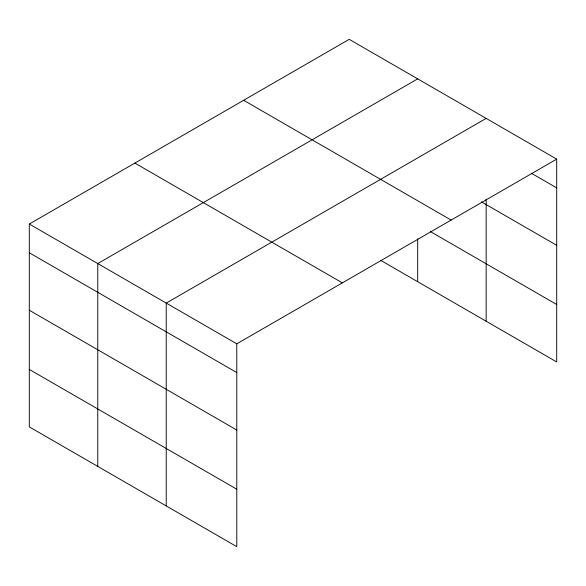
<?xml version="1.0" encoding="UTF-8"?>
<svg xmlns="http://www.w3.org/2000/svg" width="586" height="586" viewBox="0 0 586 586"><rect width="100%" height="100%" fill="white"/><g stroke="black" fill="none" stroke-linecap="round" stroke-linejoin="round"><path stroke-width="0.88" d="M29.3 224.042L236.781 343.828L236.781 546.665L29.3 426.879L29.3 224.042L349.219 39.335L556.7 159.121L556.7 361.958L380.702 260.345M417.693 78.861L97.767 263.568L97.767 466.412M486.16 118.394L166.234 303.101L166.234 505.938M236.781 343.828L556.7 159.121M531.334 173.222L556.7 187.864M481.436 201.862L556.7 245.314M243.651 100.287L451.125 220.072M430.285 231.521L556.7 304.508M134.875 163.091L342.349 282.877M29.3 252.778L236.781 372.571M29.3 310.236L236.781 430.021M29.3 369.429L236.781 489.215M486.16 199.115L486.16 321.231M417.693 238.839L417.693 281.705"/></g></svg>
